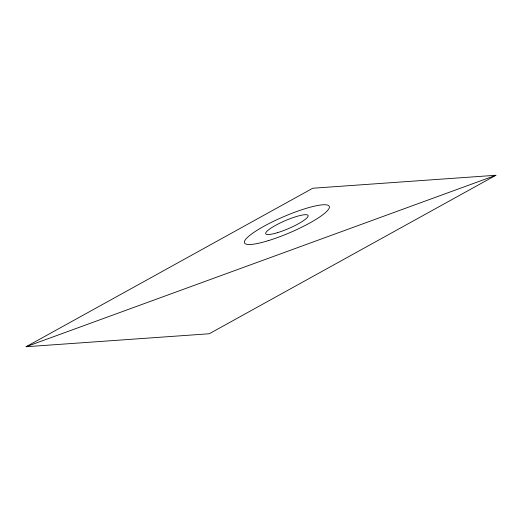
<?xml version="1.0" encoding="UTF-8"?>
<svg xmlns="http://www.w3.org/2000/svg" width="522" height="522" viewBox="0 0 522 522"><rect width="100%" height="100%" fill="white"/><g stroke="black" fill="none" stroke-linecap="round" stroke-linejoin="round"><path stroke-width="0.78" d="M26.1 346.732L312.769 188.24L495.9 175.268L209.231 333.76L26.1 346.732L495.9 175.268M277.541 232.655A23.072 4.287 -23.3 0 0 308.097 215.534A23.072 4.287 -23.3 0 0 275.016 225.667A23.072 4.287 -23.3 0 0 277.541 232.655M268.204 240.694A46.151 8.567 -23.3 0 0 329.304 206.451A46.151 8.567 -23.3 0 0 263.147 226.711A46.151 8.567 -23.3 0 0 268.204 240.694"/></g></svg>
